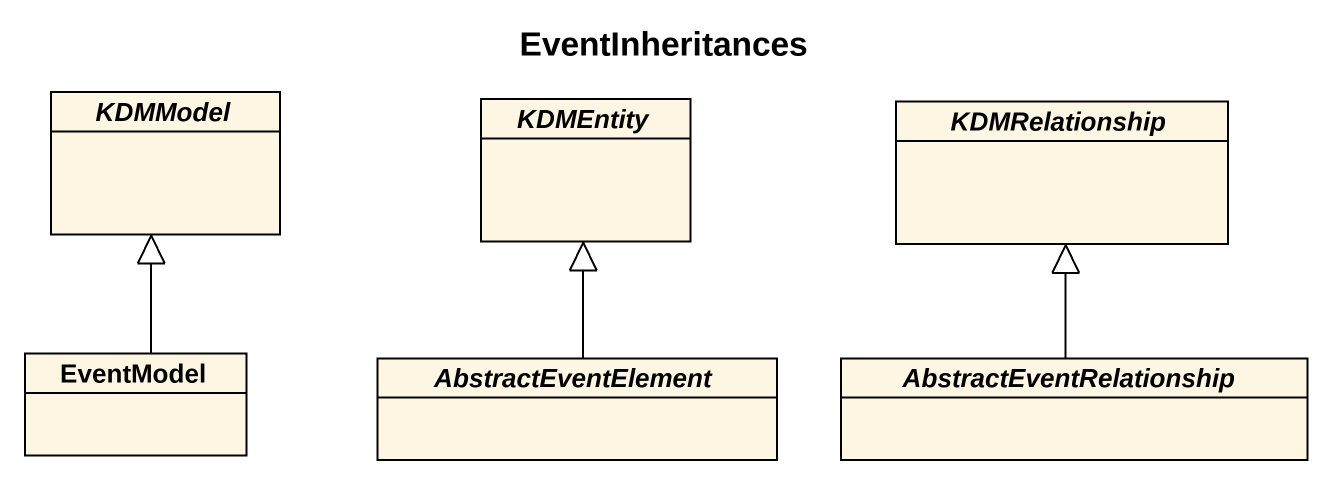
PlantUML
@startuml
title EventInheritances
hide circle
hide empty members
abstract class KDMModel
abstract class KDMEntity
abstract class KDMRelationship
class EventModel
abstract class AbstractEventElement
abstract class AbstractEventRelationship
EventModel -up-|> KDMModel
AbstractEventElement -up-|> KDMEntity
AbstractEventRelationship -up-|> KDMRelationship
@enduml
